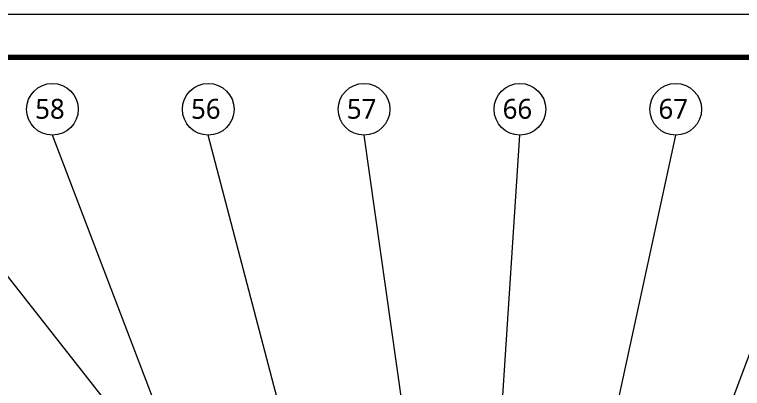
# Model space of a CAD drawing. Header units: millimetres. Extents: x 0 to 420, y 0 to 297.
# Drawn here: x 147.2 to 231.8, y 253.6 to 297 of the extents above; entities that cross this region are included whole.
import ezdxf

# ---------------------------------------------------------------- set-up
doc = ezdxf.new("R2010")
doc.units = ezdxf.units.MM
doc.layers.add('DIM', color=3, linetype='CONTINUOUS', lineweight=18)
doc.layers.add('FRAME', color=7, linetype='CONTINUOUS', lineweight=70)
doc.styles.add('CJK', font='NotoSansCJK-Regular.ttc')

msp = doc.modelspace()

# ---------------------------------------------------------------- linework, layer by layer
at = {"layer": 'DIM'}
for p, q in [((181.502, 222), (133.524, 283)), ((185.731, 193.843), (151.619, 283)), ((191.502, 200), (169.714, 283)), ((197.102, 217.65), (187.81, 283)), ((199.002, 176.736), (205.905, 283)), ((199.002, 167.557), (224, 283)), ((200.177, 171.208), (242.095, 283))]:
    msp.add_line(p, q, dxfattribs=at)
for centre in [(151.619, 286), (169.714, 286), (187.81, 286), (205.905, 286), (224, 286)]:
    msp.add_circle(centre, 3, dxfattribs=at)
at = {"layer": 'FRAME', "lineweight": 18}
msp.add_lwpolyline([(0, 0), (420, 0), (420, 297), (0, 297)], close=True, dxfattribs=at)
at = {"layer": 'FRAME'}
msp.add_lwpolyline([(25, 5), (415, 5), (415, 292), (25, 292)], close=True, dxfattribs=at)

# ---------------------------------------------------------------- texts
at = {"layer": 'DIM', "style": 'CJK'}
for s, p in [('58', (149.619, 284.9)), ('56', (167.714, 284.9)), ('57', (185.81, 284.9)), ('66', (203.905, 284.9)), ('67', (222, 284.9))]:
    msp.add_text(s, height=2.3, dxfattribs=at).set_placement(p)

doc.saveas('drawing.dxf')
